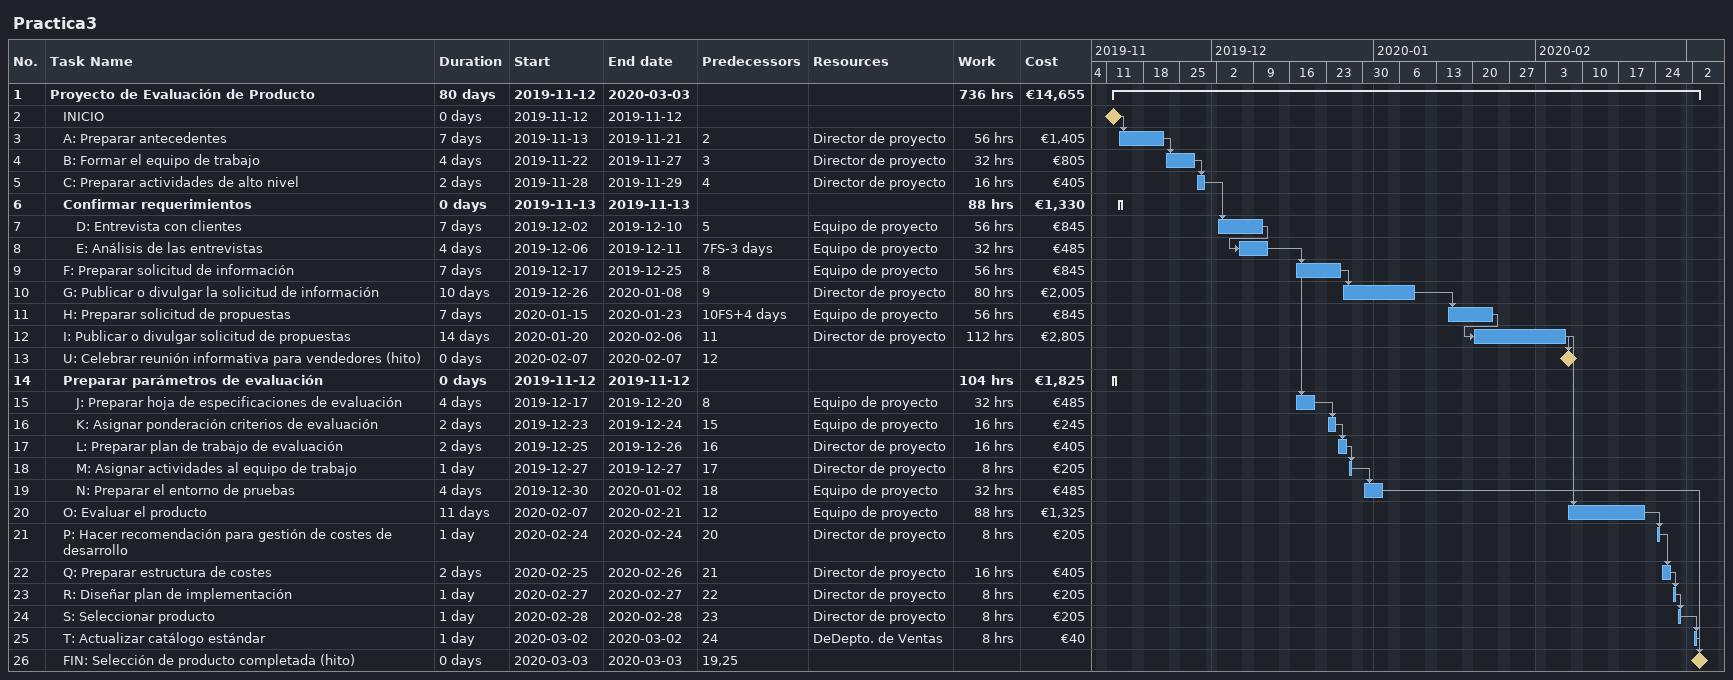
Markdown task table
Practica3

| ID | Level | Task | Duration | Start | Finish | Predecessors | Resources | Work (h) | Cost (€) |
|---|---|---|---|---|---|---|---|---|---|
| 1 | 1 | **Proyecto de Evaluación de Producto** | 80d | 2019-11-12 | 2020-03-03 |  |  | 736 | 14655 |
| 2 | 2 | INICIO | 0d | 2019-11-12 | 2019-11-12 |  |  |  |  |
| 3 | 2 | A: Preparar antecedentes | 7d | 2019-11-13 | 2019-11-21 | 2 | Director de proyecto | 56 | 1405 |
| 4 | 2 | B: Formar el equipo de trabajo | 4d | 2019-11-22 | 2019-11-27 | 3 | Director de proyecto | 32 | 805 |
| 5 | 2 | C: Preparar actividades de alto nivel | 2d | 2019-11-28 | 2019-11-29 | 4 | Director de proyecto | 16 | 405 |
| 6 | 2 | **Confirmar requerimientos** | 0d | 2019-11-13 | 2019-11-13 |  |  | 88 | 1330 |
| 7 | 3 | D: Entrevista con clientes | 7d | 2019-12-02 | 2019-12-10 | 5 | Equipo de proyecto | 56 | 845 |
| 8 | 3 | E: Análisis de las entrevistas | 4d | 2019-12-06 | 2019-12-11 | 7FS-3d | Equipo de proyecto | 32 | 485 |
| 9 | 2 | F: Preparar solicitud de información | 7d | 2019-12-17 | 2019-12-25 | 8 | Equipo de proyecto | 56 | 845 |
| 10 | 2 | G: Publicar o divulgar la solicitud de información | 10d | 2019-12-26 | 2020-01-08 | 9 | Director de proyecto | 80 | 2005 |
| 11 | 2 | H: Preparar solicitud de propuestas | 7d | 2020-01-15 | 2020-01-23 | 10FS+4d | Equipo de proyecto | 56 | 845 |
| 12 | 2 | I: Publicar o divulgar solicitud de propuestas | 14d | 2020-01-20 | 2020-02-06 | 11 | Director de proyecto | 112 | 2805 |
| 13 | 2 | U: Celebrar reunión informativa para vendedores (hito) | 0d | 2020-02-07 | 2020-02-07 | 12 |  |  |  |
| 14 | 2 | **Preparar parámetros de evaluación** | 0d | 2019-11-12 | 2019-11-12 |  |  | 104 | 1825 |
| 15 | 3 | J: Preparar hoja de especificaciones de evaluación | 4d | 2019-12-17 | 2019-12-20 | 8 | Equipo de proyecto | 32 | 485 |
| 16 | 3 | K: Asignar ponderación criterios de evaluación | 2d | 2019-12-23 | 2019-12-24 | 15 | Equipo de proyecto | 16 | 245 |
| 17 | 3 | L: Preparar plan de trabajo de evaluación | 2d | 2019-12-25 | 2019-12-26 | 16 | Director de proyecto | 16 | 405 |
| 18 | 3 | M: Asignar actividades al equipo de trabajo | 1d | 2019-12-27 | 2019-12-27 | 17 | Director de proyecto | 8 | 205 |
| 19 | 3 | N: Preparar el entorno de pruebas | 4d | 2019-12-30 | 2020-01-02 | 18 | Equipo de proyecto | 32 | 485 |
| 20 | 2 | O: Evaluar el producto | 11d | 2020-02-07 | 2020-02-21 | 12 | Equipo de proyecto | 88 | 1325 |
| 21 | 2 | P: Hacer recomendación para gestión de costes de desarrollo | 1d | 2020-02-24 | 2020-02-24 | 20 | Director de proyecto | 8 | 205 |
| 22 | 2 | Q: Preparar estructura de costes | 2d | 2020-02-25 | 2020-02-26 | 21 | Director de proyecto | 16 | 405 |
| 23 | 2 | R: Diseñar plan de implementación | 1d | 2020-02-27 | 2020-02-27 | 22 | Director de proyecto | 8 | 205 |
| 24 | 2 | S: Seleccionar producto | 1d | 2020-02-28 | 2020-02-28 | 23 | Director de proyecto | 8 | 205 |
| 25 | 2 | T: Actualizar catálogo estándar | 1d | 2020-03-02 | 2020-03-02 | 24 | DeDepto. de Ventas | 8 | 40 |
| 26 | 2 | FIN: Selección de producto completada (hito) | 0d | 2020-03-03 | 2020-03-03 | 19, 25 |  |  |  |
